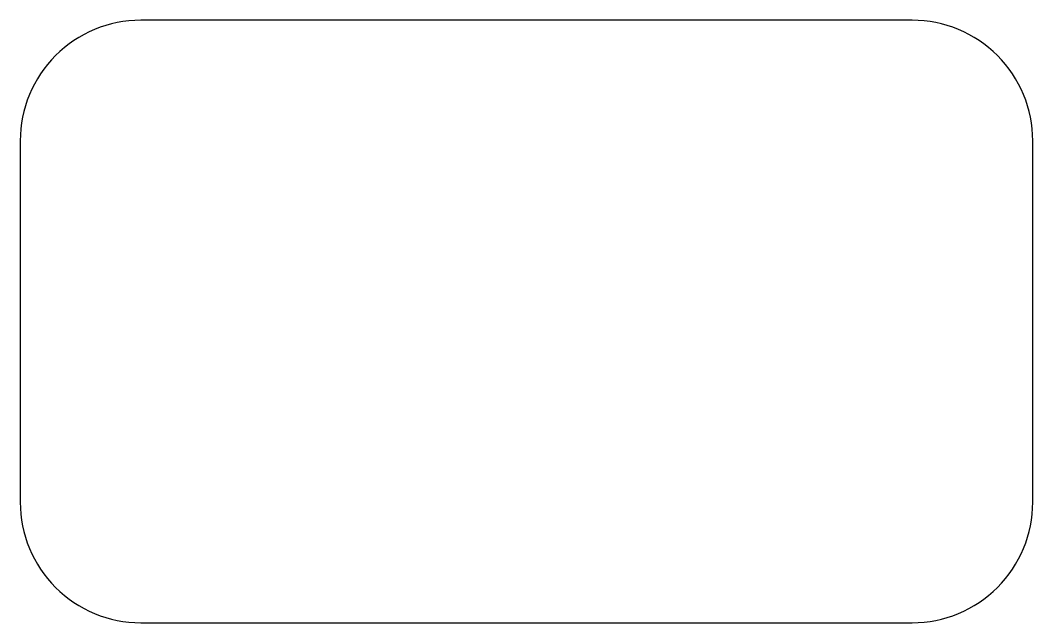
# Model space of a CAD drawing. Header units: millimetres. Extents: x -37 to 5, y -5 to 20.
import ezdxf

# ---------------------------------------------------------------- set-up
doc = ezdxf.new("R2010")
doc.units = ezdxf.units.MM

msp = doc.modelspace()

# ---------------------------------------------------------------- linework, layer by layer
msp.add_lwpolyline([(0, 20), (-32, 20, 0.414214), (-37, 15), (-37, 0, 0.414214), (-32, -5), (0, -5, 0.414214), (5, 0), (5, 15, 0.414214)], format="xyb", close=True)

doc.saveas('drawing.dxf')
